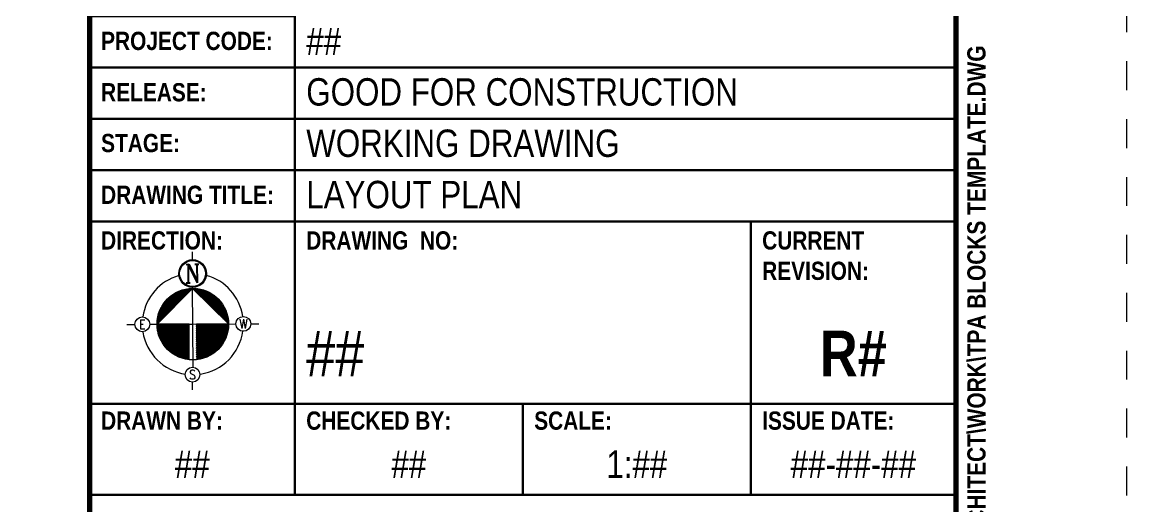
# Paper-space layout 'Cover Sheet A1' of a CAD drawing. Header units: inches. Extents: x 0 to 771, y 0 to 100.
# Drawn here: x 31.302 to 35.118, y 2.364 to 4.035 of the extents above; entities that cross this region are included whole.
import ezdxf
from ezdxf.enums import TextEntityAlignment as Align

# ---------------------------------------------------------------- set-up
doc = ezdxf.new("R2010")
doc.units = ezdxf.units.IN
doc.linetypes.add('DASHDOT', pattern=[1, 0.5, -0.25, 0, -0.25])
doc.layers.add('G-ANNO-REFR', color=253, linetype='DASHDOT', lineweight=5, plot=False)
for name, color, linetype, lineweight in [('G-ANNO-TEXT', 3, 'Continuous', 15), ('G-ANNO-TTLB', 7, 'Continuous', 50), ('G-PAPR-MEDM', 6, 'Continuous', 30), ('G-PAPR-THCK', 4, 'Continuous', 100), ('G-PAPR-THIN', 20, 'Continuous', 5)]:
    doc.layers.add(name, color=color, linetype=linetype, lineweight=lineweight)
doc.styles.add('C2', font='romanc.shx')
doc.styles.add('C3', font='romanc.shx', dxfattribs={"width": 0.9, "height": 9})
doc.styles.add('NOTES', font='arial.ttf', dxfattribs={"height": 2})
doc.styles.add('SUB-TITLE', font='swisscb.ttf')
doc.styles.add('SUB-TITLE-2', font='swissc.ttf')
doc.styles.add('TITLE', font='swisscb.ttf')

# ---------------------------------------------------------------- blocks, each defined once
blk = doc.blocks.new('*X0')
at = {"color": 0}
for p, q in [((3707.48, 305), (3711.97, 305)), ((3708.49, 305.62), (3711.68, 305.62)), ((3709.61, 306.25), (3711.4, 306.25)), ((3710.86, 306.88), (3711.11, 306.88)), ((3711.32, 306.88), (3735.52, 306.88)), ((3712.3, 307.5), (3734.08, 307.5)), ((3713.01, 306.25), (3736.77, 306.25)), ((3713.99, 308.12), (3732.39, 308.12)), ((3714.7, 305.62), (3737.89, 305.62)), ((3716.13, 308.75), (3730.25, 308.75)), ((3716.39, 305), (3738.9, 305)), ((3719.41, 309.38), (3726.97, 309.38)), ((3698.75, 296.25), (3715.99, 296.25)), ((3699.16, 296.88), (3715.71, 296.88)), ((3699.6, 297.5), (3715.42, 297.5)), ((3700.06, 298.12), (3715.13, 298.12)), ((3700.54, 298.75), (3714.84, 298.75)), ((3701.06, 299.38), (3714.56, 299.38)), ((3701.6, 300), (3714.27, 300)), ((3702.18, 300.62), (3713.98, 300.62)), ((3702.8, 301.25), (3713.7, 301.25)), ((3703.45, 301.88), (3713.41, 301.88)), ((3704.15, 302.5), (3713.12, 302.5)), ((3704.89, 303.12), (3712.83, 303.12)), ((3705.69, 303.75), (3712.55, 303.75)), ((3706.55, 304.38), (3712.26, 304.38)), ((3718.07, 304.38), (3739.83, 304.38)), ((3719.76, 303.75), (3740.69, 303.75)), ((3721.45, 303.12), (3741.49, 303.12)), ((3723.14, 302.5), (3742.23, 302.5)), ((3724.83, 301.88), (3742.93, 301.88)), ((3726.52, 301.25), (3743.58, 301.25)), ((3728.21, 300.62), (3744.2, 300.62)), ((3729.9, 300), (3744.78, 300)), ((3731.59, 299.38), (3745.32, 299.38)), ((3733.27, 298.75), (3745.84, 298.75)), ((3734.96, 298.12), (3746.32, 298.12)), ((3736.65, 297.5), (3746.78, 297.5)), ((3738.34, 296.88), (3747.22, 296.88)), ((3740.03, 296.25), (3747.63, 296.25)), ((3695, 287.5), (3720.02, 287.5)), ((3695.16, 288.12), (3719.73, 288.12)), ((3695.34, 288.75), (3719.44, 288.75)), ((3695.53, 289.38), (3719.16, 289.38)), ((3695.73, 290), (3718.87, 290)), ((3695.95, 290.62), (3718.58, 290.62)), ((3696.19, 291.25), (3718.29, 291.25)), ((3696.45, 291.88), (3718.01, 291.88)), ((3696.72, 292.5), (3717.72, 292.5)), ((3697.01, 293.12), (3717.43, 293.12)), ((3697.32, 293.75), (3717.14, 293.75)), ((3697.64, 294.38), (3716.86, 294.38)), ((3697.99, 295), (3716.57, 295)), ((3698.36, 295.62), (3716.28, 295.62)), ((3741.72, 295.62), (3748.02, 295.62)), ((3743.41, 295), (3748.39, 295)), ((3745.1, 294.38), (3748.73, 294.38)), ((3746.78, 293.75), (3749.06, 293.75)), ((3747.63, 287.5), (3751.38, 287.5)), ((3747.86, 288.12), (3751.22, 288.12)), ((3748.09, 288.75), (3751.04, 288.75)), ((3748.32, 289.38), (3750.85, 289.38)), ((3748.47, 293.12), (3749.37, 293.12)), ((3748.55, 290), (3750.65, 290)), ((3748.78, 290.62), (3750.43, 290.62)), ((3749.01, 291.25), (3750.19, 291.25)), ((3749.25, 291.88), (3749.93, 291.88)), ((3749.48, 292.5), (3749.66, 292.5)), ((3694.17, 281.25), (3717.42, 281.25)), ((3694.17, 280.62), (3716.06, 280.62)), ((3694.17, 280), (3714.7, 280)), ((3694.19, 279.38), (3713.34, 279.38)), ((3694.2, 281.88), (3718.78, 281.88)), ((3694.23, 282.5), (3720.14, 282.5)), ((3694.23, 278.75), (3711.99, 278.75)), ((3694.27, 278.12), (3710.63, 278.12)), ((3694.28, 283.12), (3721.5, 283.12)), ((3694.34, 283.75), (3721.74, 283.75)), ((3694.41, 284.38), (3721.45, 284.38)), ((3694.5, 285), (3721.17, 285)), ((3694.61, 285.62), (3720.88, 285.62)), ((3694.72, 286.25), (3720.59, 286.25)), ((3694.85, 286.88), (3720.3, 286.88)), ((3744.16, 278.12), (3752.11, 278.12)), ((3744.39, 278.75), (3752.15, 278.75)), ((3744.62, 279.38), (3752.19, 279.38)), ((3744.85, 280), (3752.21, 280)), ((3745.08, 280.62), (3752.21, 280.62)), ((3745.31, 281.25), (3752.21, 281.25)), ((3745.54, 281.88), (3752.18, 281.88)), ((3745.78, 282.5), (3752.15, 282.5)), ((3746.01, 283.12), (3752.1, 283.12)), ((3746.24, 283.75), (3752.04, 283.75)), ((3746.47, 284.38), (3751.97, 284.38)), ((3746.7, 285), (3751.88, 285)), ((3746.93, 285.62), (3751.77, 285.62)), ((3747.16, 286.25), (3751.66, 286.25)), ((3747.39, 286.88), (3751.53, 286.88)), ((3694.33, 277.5), (3709.27, 277.5)), ((3694.41, 276.88), (3707.91, 276.88)), ((3694.5, 276.25), (3706.55, 276.25)), ((3694.6, 275.62), (3705.19, 275.62)), ((3694.71, 275), (3703.83, 275)), ((3694.84, 274.38), (3702.47, 274.38)), ((3694.99, 273.75), (3701.11, 273.75)), ((3695.15, 273.12), (3699.75, 273.12)), ((3695.32, 272.5), (3698.39, 272.5)), ((3695.51, 271.88), (3697.03, 271.88)), ((3695.94, 270.62), (3696, 270.62)), ((3696.17, 270), (3696.29, 270)), ((3696.43, 269.38), (3696.58, 269.38)), ((3705.96, 269.38), (3728.35, 269.38)), ((3707.32, 270), (3728.06, 270)), ((3708.68, 270.62), (3727.78, 270.62)), ((3710.04, 271.25), (3727.49, 271.25)), ((3711.4, 271.88), (3727.2, 271.88)), ((3712.75, 272.5), (3726.91, 272.5)), ((3714.11, 273.12), (3726.63, 273.12)), ((3715.47, 273.75), (3726.34, 273.75)), ((3716.83, 274.38), (3726.05, 274.38)), ((3718.19, 275), (3725.76, 275)), ((3719.55, 275.62), (3725.48, 275.62)), ((3720.91, 276.25), (3725.19, 276.25)), ((3722.27, 276.88), (3724.9, 276.88)), ((3723.63, 277.5), (3724.61, 277.5)), ((3740.92, 269.38), (3749.95, 269.38)), ((3741.15, 270), (3750.21, 270)), ((3741.38, 270.62), (3750.44, 270.62)), ((3741.61, 271.25), (3750.67, 271.25)), ((3741.84, 271.88), (3750.87, 271.88)), ((3742.07, 272.5), (3751.06, 272.5)), ((3742.31, 273.12), (3751.23, 273.12)), ((3742.54, 273.75), (3751.39, 273.75)), ((3742.77, 274.38), (3751.54, 274.38)), ((3743, 275), (3751.67, 275)), ((3743.23, 275.62), (3751.78, 275.62)), ((3743.46, 276.25), (3751.88, 276.25)), ((3743.69, 276.88), (3751.97, 276.88)), ((3743.93, 277.5), (3752.05, 277.5)), ((3696.7, 268.75), (3696.87, 268.75)), ((3696.99, 268.12), (3697.15, 268.12)), ((3697.29, 267.5), (3697.44, 267.5)), ((3697.62, 266.88), (3697.73, 266.88)), ((3697.96, 266.25), (3698.02, 266.25)), ((3698.33, 265.62), (3730.07, 265.62)), ((3698.72, 265), (3730.36, 265)), ((3699.13, 264.38), (3730.65, 264.38)), ((3699.16, 266.25), (3729.79, 266.25)), ((3699.56, 263.75), (3730.94, 263.75)), ((3700.02, 263.12), (3731.22, 263.12)), ((3700.5, 262.5), (3731.51, 262.5)), ((3700.52, 266.88), (3729.5, 266.88)), ((3701.02, 261.88), (3731.8, 261.88)), ((3701.56, 261.25), (3732.09, 261.25)), ((3701.88, 267.5), (3729.21, 267.5)), ((3702.13, 260.62), (3732.37, 260.62)), ((3703.24, 268.12), (3728.93, 268.12)), ((3704.6, 268.75), (3728.64, 268.75)), ((3737.68, 260.62), (3744.25, 260.62)), ((3737.91, 261.25), (3744.82, 261.25)), ((3738.14, 261.88), (3745.36, 261.88)), ((3738.37, 262.5), (3745.88, 262.5)), ((3738.61, 263.12), (3746.36, 263.12)), ((3738.84, 263.75), (3746.82, 263.75)), ((3739.07, 264.38), (3747.25, 264.38)), ((3739.3, 265), (3747.66, 265)), ((3739.53, 265.62), (3748.05, 265.62)), ((3739.76, 266.25), (3748.42, 266.25)), ((3739.99, 266.88), (3748.76, 266.88)), ((3740.22, 267.5), (3749.09, 267.5)), ((3740.46, 268.12), (3749.39, 268.12)), ((3740.69, 268.75), (3749.68, 268.75)), ((3702.75, 260), (3732.66, 260)), ((3703.4, 259.38), (3732.95, 259.38)), ((3704.09, 258.75), (3733.24, 258.75)), ((3704.83, 258.12), (3733.52, 258.12)), ((3705.62, 257.5), (3733.81, 257.5)), ((3706.47, 256.88), (3734.1, 256.88)), ((3707.4, 256.25), (3734.39, 256.25)), ((3708.41, 255.62), (3734.67, 255.62)), ((3709.52, 255), (3734.96, 255)), ((3710.76, 254.38), (3735.25, 254.38)), ((3712.17, 253.75), (3734.21, 253.75)), ((3713.84, 253.12), (3732.54, 253.12)), ((3715.93, 252.5), (3730.45, 252.5)), ((3719.04, 251.88), (3727.34, 251.88)), ((3735.37, 254.38), (3735.62, 254.38)), ((3735.6, 255), (3736.86, 255)), ((3735.83, 255.62), (3737.97, 255.62)), ((3736.06, 256.25), (3738.98, 256.25)), ((3736.29, 256.88), (3739.91, 256.88)), ((3736.52, 257.5), (3740.76, 257.5)), ((3736.75, 258.12), (3741.55, 258.12)), ((3736.99, 258.75), (3742.29, 258.75)), ((3737.22, 259.38), (3742.98, 259.38)), ((3737.45, 260), (3743.63, 260))]:
    blk.add_line(p, q, dxfattribs=at)
blk = doc.blocks.new('North')
for p, q in [((0.24, 54.54), (0.24, 57.81)), ((0.24, 9.46), (0.24, 42.92)), ((0, 0), (0, 3.27))]:
    blk.add_line(p, q)
blk.add_lwpolyline([(-14.75, 27.55), (0.24, 42.53), (15.23, 27.55), (1.79, 27.55), (1.79, 12.64), (-1.31, 12.64), (-1.31, 27.55)], close=True)
for points in [[(-27.4, 27.55), (-24.04, 27.55)], [(-17.84, 27.55), (0.24, 27.55), (18.33, 27.55)], [(24.52, 27.55), (27.88, 27.55)]]:
    blk.add_lwpolyline(points)
for centre, radius in [((0.24, 48.73), 5.81), ((0.24, 48.73), 5.42), ((0.24, 27.55), 14.99), ((-20.94, 27.55), 3.1), ((21.42, 27.55), 3.1), ((0.01, 6.37), 3.1)]:
    blk.add_circle(centre, radius)
for start, end in [(105.7624, 171.6124), (8.3876, 74.2376), (188.3876, 261.6124), (278.3876, 351.6124)]:
    blk.add_arc((0.24, 27.55), 21.18, start, end)
at = {"xscale": -0.5163749999963909, "yscale": 0.5163750000065193, "zscale": 0.5163749999998025, "rotation": 294.6914369037128}
blk.add_blockref('*X0', (671.71, -1779.76), dxfattribs=at)
at = {"width": 0.85}
for s, height, style, p in [('N', 7.75, 'C3', (0.24, 48.73)), ('E', 3.87, 'C2', (-20.94, 27.55)), ('W', 3.87, 'C2', (21.42, 27.55)), ('S', 3.87, 'C2', (0.01, 6.37))]:
    blk.add_text(s, height=height, dxfattribs=dict(at, style=style)).set_placement(p, align=Align.MIDDLE)
blk = doc.blocks.new('*U169')
at = {"layer": 'G-ANNO-REFR'}
blk.add_lwpolyline([(0, 0), (892, 0), (892, 597), (0, 597)], close=True, dxfattribs=at)
at = {"layer": 'G-PAPR-MEDM'}
for points in [[(801, 98.5), (819, 98.5), (819, 103), (801, 103)], [(801, 94), (819, 94), (819, 98.5), (801, 98.5)], [(877, 94), (819, 94), (819, 98.5), (877, 98.5)], [(801, 89.5), (819, 89.5), (819, 94), (801, 94)], [(877, 89.5), (819, 89.5), (819, 94), (877, 94)], [(801, 89.5), (877, 89.5), (877, 85), (801, 85)], [(819, 85), (801, 85), (801, 89.5), (819, 89.5)], [(801, 85), (877, 85), (877, 69), (801, 69)], [(819, 69), (801, 69), (801, 85), (819, 85)], [(859, 85), (819, 85), (819, 69), (859, 69)], [(819, 85), (859, 85), (859, 69), (819, 69)], [(801, 69), (819, 69), (819, 61), (801, 61)], [(819, 69), (839, 69), (839, 61), (819, 61)], [(839, 69), (859, 69), (859, 61), (839, 61)], [(859, 69), (877, 69), (877, 61), (859, 61)]]:
    blk.add_lwpolyline(points, close=True, dxfattribs=at)
at = {"layer": 'G-PAPR-THCK'}
blk.add_lwpolyline([(30, 582), (877, 582), (877, 15), (30, 15)], close=True, dxfattribs=at)
blk.add_lwpolyline([(801, 15), (801, 582)], dxfattribs=at)
at = {"layer": 'G-PAPR-THIN'}
for points in [[(801, 582), (877, 582), (877, 15), (801, 15)], [(859, 85), (877, 85), (877, 69), (859, 69)]]:
    blk.add_lwpolyline(points, close=True, dxfattribs=at)
at = {"layer": 'G-PAPR-THIN', "xscale": 0.2093645378389101, "yscale": 0.2093645378389101, "zscale": 0.2093645378389101, "rotation": 0.2520791101512971}
blk.add_blockref('North', (810.023, 70.225), dxfattribs=at)
at = {"layer": 'G-ANNO-TEXT'}
for tag, p, height, style in [('GENERAL_NOTES_001', (801.696, 574.931), 2, 'NOTES'), ('GENERAL_NOTES_002', (802, 571.562), 2, 'NOTES'), ('GENERAL_NOTES_003', (802, 568.193), 2, 'NOTES'), ('GENERAL_NOTES_004', (802, 564.825), 2, 'NOTES'), ('GENERAL_NOTES_005', (802, 561.456), 2, 'NOTES'), ('GENERAL_NOTES_006', (802, 558.087), 2, 'NOTES'), ('GENERAL_NOTES_007', (802, 554.754), 2, 'NOTES'), ('GENERAL_NOTES_008', (801.918, 551.385), 2, 'NOTES'), ('GENERAL_NOTES_009', (802, 548.016), 2, 'NOTES'), ('GENERAL_NOTES_010', (802, 544.647), 2, 'NOTES'), ('GENERAL_NOTES_011', (802, 541.278), 2, 'NOTES'), ('GENERAL_NOTES_012', (802, 537.91), 2, 'NOTES'), ('GENERAL_NOTES_013', (802, 534.541), 2, 'NOTES'), ('GENERAL_NOTES_014', (802, 531.172), 2, 'NOTES'), ('GENERAL_NOTES_015', (802, 527.803), 2, 'NOTES'), ('GENERAL_NOTES_016', (802, 524.434), 2, 'NOTES'), ('GENERAL_NOTES_017', (801.883, 521.066), 2, 'NOTES'), ('GENERAL_NOTES_018', (802, 517.697), 2, 'NOTES'), ('GENERAL_NOTES_019', (801.965, 514.329), 2, 'NOTES'), ('GENERAL_NOTES_020', (802, 510.961), 2, 'NOTES'), ('GENERAL_NOTES_021', (801.884, 507.592), 2, 'NOTES'), ('GENERAL_NOTES_022', (802, 504.223), 2, 'NOTES'), ('GENERAL_NOTES_023', (801.895, 500.854), 2, 'NOTES'), ('GENERAL_NOTES_024', (802, 497.485), 2, 'NOTES'), ('GENERAL_NOTES_025', (801.868, 494.116), 2, 'NOTES'), ('GENERAL_NOTES_026', (802, 490.748), 2, 'NOTES'), ('GENERAL_NOTES_027', (802, 487.379), 2, 'NOTES'), ('GENERAL_NOTES_028', (802, 484.01), 2, 'NOTES'), ('GENERAL_NOTES_029', (802, 480.641), 2, 'NOTES'), ('GENERAL_NOTES_030', (801.887, 477.272), 2, 'NOTES'), ('GENERAL_NOTES_031', (802, 473.904), 2, 'NOTES'), ('GENERAL_NOTES_032', (802, 470.535), 2, 'NOTES'), ('GENERAL_NOTES_033', (802, 467.166), 2, 'NOTES'), ('GENERAL_NOTES_034', (801.884, 463.797), 2, 'NOTES'), ('GENERAL_NOTES_035', (802, 460.428), 2, 'NOTES'), ('SHEET_NOTES_001', (801.696, 440.813), 2, 'NOTES'), ('SHEET_NOTES_002', (801.918, 437.444), 2, 'NOTES'), ('SHEET_NOTES_003', (801.883, 434.075), 2, 'NOTES'), ('SHEET_NOTES_004', (801.965, 430.706), 2, 'NOTES'), ('SHEET_NOTES_005', (801.884, 427.337), 2, 'NOTES'), ('SHEET_NOTES_006', (801.895, 423.968), 2, 'NOTES'), ('SHEET_NOTES_007', (801.868, 420.6), 2, 'NOTES'), ('KEY_NOTES_001', (801.696, 317.998), 2, 'NOTES'), ('KEY_NOTES_002', (801.918, 314.629), 2, 'NOTES'), ('STRUCTURAL_CONSULTANT_NAME', (801.894, 168.814), 3, 'SUB-TITLE-2'), ('STRUCTURAL_CONSULTANT_ADDRESS1', (801.894, 164.808), 2, 'SUB-TITLE-2'), ('STRUCTURAL_CONSULTANT_ADDRESS2', (801.894, 161.426), 2, 'SUB-TITLE-2'), ('STRUCTURAL_CONSULTANT_PHONE', (801.894, 158.093), 2, 'SUB-TITLE-2'), ('MEP_CONSULTANT_NAME', (801.894, 147.609), 3, 'SUB-TITLE-2'), ('MEP_CONSULTANT_ADDRESS1', (801.894, 143.595), 2, 'SUB-TITLE-2'), ('MEP_CONSULTANT_ADDRESS2', (801.894, 140.213), 2, 'SUB-TITLE-2'), ('MEP_CONSULTANT_PHONE', (801.894, 136.88), 2, 'SUB-TITLE-2'), ('CLIENTNAME', (801.894, 124.463), 3, 'SUB-TITLE-2'), ('CLIENTADDRESS1', (801.894, 120.391), 2, 'SUB-TITLE-2'), ('CLIENTADDRESS2', (801.894, 117.009), 2, 'SUB-TITLE-2'), ('CLIENTPHONE', (801.894, 113.676), 2, 'SUB-TITLE-2'), ('DRAWING_NO', (820, 71.417), 4, 'SUB-TITLE-2')]:
    blk.add_attdef(tag, p, '', height=height, dxfattribs=dict(at, style=style))
at = {"layer": 'G-ANNO-TEXT', "style": 'SUB-TITLE-2'}
for tag, p in [('REV_NO14', (804.16, 252.813)), ('REV_DATE14', (812.973, 252.813)), ('DRAWN_BY14', (824.398, 252.813)), ('CHECKED_BY14', (837.156, 252.813)), ('REV_NO13', (804.16, 248.813)), ('REV_DATE13', (812.973, 248.813)), ('DRAWN_BY13', (824.398, 248.813)), ('CHECKED_BY13', (837.156, 248.813)), ('REV_NO12', (804.16, 244.813)), ('REV_DATE12', (812.973, 244.813)), ('DRAWN_BY12', (824.398, 244.813)), ('CHECKED_BY12', (837.156, 244.813)), ('REV_NO11', (804.16, 240.813)), ('REV_DATE11', (812.973, 240.813)), ('DRAWN_BY11', (824.398, 240.813)), ('CHECKED_BY11', (837.156, 240.813)), ('REV_NO10', (804.16, 236.813)), ('REV_DATE10', (812.973, 236.813)), ('DRAWN_BY10', (824.398, 236.813)), ('CHECKED_BY10', (837.156, 236.813)), ('REV_NO9', (804.16, 232.813)), ('REV_DATE9', (812.973, 232.813)), ('DRAWN_BY9', (824.398, 232.813)), ('CHECKED_BY9', (837.156, 232.813)), ('REV_NO8', (804.16, 228.813)), ('REV_DATE8', (812.973, 228.813)), ('DRAWN_BY8', (824.398, 228.813)), ('CHECKED_BY8', (837.156, 228.813)), ('REV_NO7', (804.16, 224.813)), ('CHECKED_BY7', (837.156, 224.813)), ('REV_DATE7', (812.973, 224.813)), ('DRAWN_BY7', (824.398, 224.813)), ('REV_NO6', (804.16, 220.813)), ('REV_DATE6', (812.973, 220.813)), ('DRAWN_BY6', (824.398, 220.813)), ('CHECKED_BY6', (837.156, 220.813)), ('REV_NO5', (804.16, 216.813)), ('REV_DATE5', (812.973, 216.813)), ('DRAWN_BY5', (824.398, 216.813)), ('CHECKED_BY5', (837.156, 216.813)), ('REV_NO4', (804.16, 212.813)), ('REV_DATE4', (812.973, 212.813)), ('DRAWN_BY4', (824.398, 212.813)), ('CHECKED_BY4', (837.156, 212.813)), ('REV_NO3', (804.16, 208.813)), ('REV_DATE3', (812.973, 208.813)), ('DRAWN_BY3', (824.398, 208.813)), ('CHECKED_BY3', (837.156, 208.813)), ('REV_NO2', (804.16, 204.813)), ('REV_DATE2', (812.973, 204.813)), ('DRAWN_BY2', (824.398, 204.813)), ('CHECKED_BY2', (837.156, 204.813)), ('REV_NO1', (804.16, 200.813)), ('REV_DATE1', (812.972, 200.813)), ('DRAWN_BY1', (824.398, 200.813)), ('CHECKED_BY1', (837.156, 200.813)), ('REV_NO0', (804.16, 196.813)), ('REV_DATE0', (812.973, 196.813)), ('DRAWN_BY0', (824.398, 196.813)), ('CHECKED_BY0', (837.156, 196.813))]:
    blk.add_attdef(tag, text='', height=1.6, dxfattribs=at).set_placement(p, align=Align.MIDDLE)
for tag, p in [('REV_DESCRIPTION14', (845.142, 252.813)), ('REV_DESCRIPTION13', (845.142, 248.813)), ('REV_DESCRIPTION12', (845.142, 244.813)), ('REV_DESCRIPTION11', (845.142, 240.813)), ('REV_DESCRIPTION10', (845.142, 236.813)), ('REV_DESCRIPTION9', (845.142, 232.813)), ('REV_DESCRIPTION8', (845.142, 228.813)), ('REV_DESCRIPTION7', (845.142, 224.813)), ('REV_DESCRIPTION6', (845.142, 220.813)), ('REV_DESCRIPTION5', (845.142, 216.813)), ('REV_DESCRIPTION4', (845.142, 212.813)), ('REV_DESCRIPTION3', (845.142, 208.813)), ('REV_DESCRIPTION2', (845.142, 204.813)), ('REV_DESCRIPTION1', (845.142, 200.813)), ('REV_DESCRIPTION0', (845.142, 196.813))]:
    blk.add_attdef(tag, text='', height=1.6, dxfattribs=at).set_placement(p, align=Align.MIDDLE_LEFT)
for tag, p in [('PROJECT_NAME1', (820, 110.735)), ('PROJECT_NAME2', (820, 106.735)), ('PROJECT_CODE', (820, 102)), ('RELEASE', (820, 97.569)), ('STAGE', (820, 93.063)), ('DRAWING_TITLE', (820, 88.562))]:
    blk.add_attdef(tag, text='', height=2.4, dxfattribs=at).set_placement(p, align=Align.TOP_LEFT)
at = {"layer": 'G-ANNO-TEXT'}
for tag, height, style, p in [('CURRENT_REV', 4, 'TITLE', (868, 71.417)), ('DRAWN_BY', 2.4, 'SUB-TITLE-2', (810, 62.501)), ('CHECKED_BY', 2.4, 'SUB-TITLE-2', (829, 62.501)), ('SCALE', 2.4, 'SUB-TITLE-2', (849, 62.501)), ('ISSUE_DATE', 2.4, 'SUB-TITLE-2', (868, 62.501))]:
    blk.add_attdef(tag, text='', height=height, dxfattribs=dict(at, style=style)).set_placement(p, align=Align.CENTER)
at = {"layer": 'G-ANNO-TEXT', "style": 'SUB-TITLE'}
blk.add_attdef('FILE_NAME', text='', height=1.6, rotation=90, dxfattribs=at).set_placement((878, 25.928), align=Align.TOP_LEFT)
at = {"layer": 'G-PAPR-MEDM', "lineweight": 50, "char_height": 1.6, "attachment_point": 1, "style": 'TITLE'}
for s, width, insert in [('PROJECT CODE:', 14.9534, (802, 101.645)), ('RELEASE:', 14.9534, (802, 97.139)), ('STAGE:', 14.9534, (802, 92.681)), ('DRAWING TITLE:', 14.9534, (802, 88.138)), ('DIRECTION:', 14.9534, (802, 84.136)), ('DRAWING  NO:', 14.9534, (820, 84.136)), ('CURRENT\\PREVISION:', 14.9534, (860, 84.136)), ('DRAWN BY:', 14.9534, (802, 68.324)), ('CHECKED BY:', 14.9534, (820, 68.324)), ('SCALE:', 19, (840, 68.324)), ('ISSUE DATE:', 14.9534, (860, 68.324))]:
    blk.add_mtext_dynamic_manual_height_columns(s, width=width, gutter_width=8, heights=[0], dxfattribs=dict(at, insert=insert))

psp = doc.layouts.new('Cover Sheet A1')

# ---------------------------------------------------------------- block references
at = {"layer": 'G-ANNO-TTLB'}
ref = psp.add_blockref('*U169', (0, 0), dxfattribs=dict(at, xscale=0.03937007874015748, yscale=0.03937007874015748, zscale=0.03937007874015748))
ref.add_attrib('DRAWING_TITLE', 'LAYOUT PLAN', dxfattribs={"layer": 'G-ANNO-TEXT', "height": 0.094488, "style": 'SUB-TITLE-2'}).set_placement((32.2835, 3.4867), align=Align.TOP_LEFT)
ref.add_attrib('DRAWING_NO', '##', (32.2835, 2.8117), dxfattribs={"layer": 'G-ANNO-TEXT', "height": 0.15748, "style": 'SUB-TITLE-2'})
ref.add_attrib('CURRENT_REV', 'R#', dxfattribs={"layer": 'G-ANNO-TEXT', "height": 0.15748, "style": 'TITLE'}).set_placement((34.1732, 2.8117), align=Align.CENTER)
ref.add_attrib('ISSUE_DATE', '##-##-##', dxfattribs={"layer": 'G-ANNO-TEXT', "height": 0.09449, "style": 'SUB-TITLE-2'}).set_placement((34.1732, 2.4607), align=Align.CENTER)
ref.add_attrib('SCALE', '1:##', dxfattribs={"layer": 'G-ANNO-TEXT', "height": 0.09449, "style": 'SUB-TITLE-2'}).set_placement((33.4252, 2.4607), align=Align.CENTER)
ref.add_attrib('CHECKED_BY', '##', dxfattribs={"layer": 'G-ANNO-TEXT', "height": 0.09449, "style": 'SUB-TITLE-2'}).set_placement((32.6378, 2.4607), align=Align.CENTER)
ref.add_attrib('DRAWN_BY', '##', dxfattribs={"layer": 'G-ANNO-TEXT', "height": 0.09449, "style": 'SUB-TITLE-2'}).set_placement((31.8898, 2.4607), align=Align.CENTER)
ref.add_attrib('FILE_NAME', 'D:\\WORK\\2061 CAD STANDARDS ARCHITECT\\WORK\\TPA BLOCKS TEMPLATE.DWG', dxfattribs={"layer": 'G-ANNO-TEXT', "height": 0.062992, "rotation": 90, "style": 'SUB-TITLE'}).set_placement((34.5669, 1.0208), align=Align.TOP_LEFT)
ref.add_attrib('STAGE', 'WORKING DRAWING', dxfattribs={"layer": 'G-ANNO-TEXT', "height": 0.094488, "style": 'SUB-TITLE-2'}).set_placement((32.2835, 3.6639), align=Align.TOP_LEFT)
ref.add_attrib('RELEASE', 'GOOD FOR CONSTRUCTION', dxfattribs={"layer": 'G-ANNO-TEXT', "height": 0.094488, "style": 'SUB-TITLE-2'}).set_placement((32.2835, 3.8413), align=Align.TOP_LEFT)
ref.add_attrib('PROJECT_CODE', '##', dxfattribs={"layer": 'G-ANNO-TEXT', "height": 0.09449, "style": 'SUB-TITLE-2'}).set_placement((32.2835, 4.0157), align=Align.TOP_LEFT)

doc.saveas('drawing.dxf')
